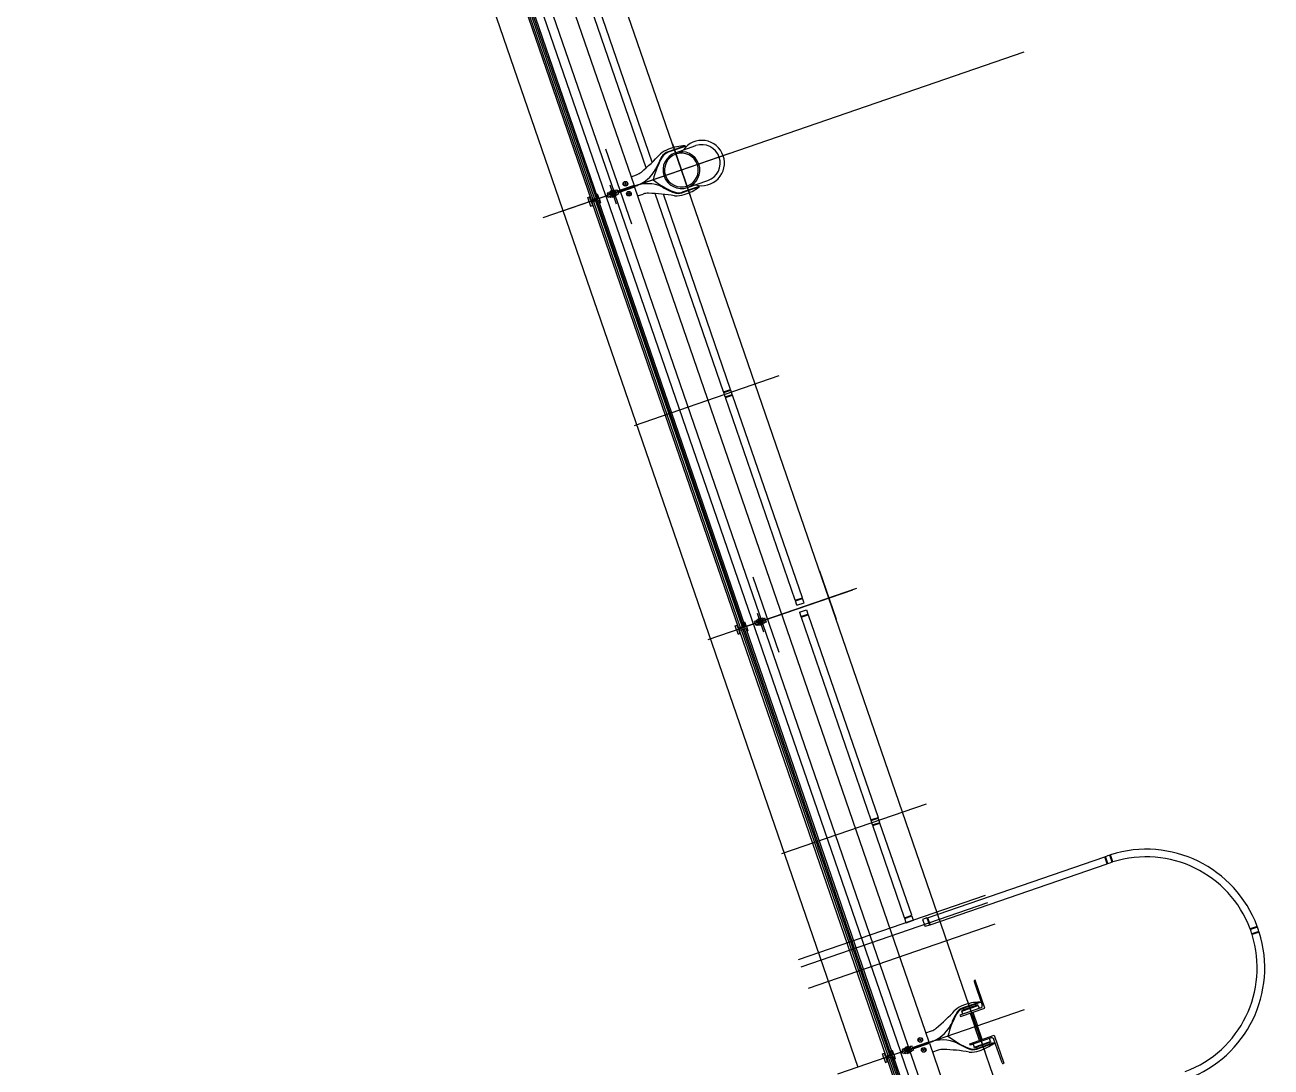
# Model space of a CAD drawing. Extents: x 809434 to 809707, y 818708 to 819364.
# Drawn here: x 809457.83 to 809466.09, y 819279.13 to 819286.03 of the extents above; entities that cross this region are included whole.
import ezdxf

# ---------------------------------------------------------------- set-up
doc = ezdxf.new("R2010")
doc.units = 0
for name, color, linetype in [('MAJ630__', 7, 'Continuous'), ('MAJ640__', 7, 'Continuous'), ('MAJ640__1', 7, 'Continuous'), ('MMH294_S', 7, 'Continuous')]:
    doc.layers.add(name, color=color, linetype=linetype)

msp = doc.modelspace()

# ---------------------------------------------------------------- linework, layer by layer
at = {"layer": 'MAJ630__'}
for p, q in [((809459.9182, 819290.6327), (809461.8684, 819284.969)), ((809459.4438, 819290.4746), (809463.3506, 819279.1284)), ((809460.6546, 819287.7107), (809461.6264, 819284.8884)), ((809460.612, 819287.6961), (809461.5837, 819284.874)), ((809462.1423, 819285.1871), (809462.2775, 819285.2336)), ((809462.2217, 819284.9564), (809462.3569, 819285.0029)), ((809461.5609, 819284.8896), (809461.5732, 819284.8938)), ((809461.5805, 819284.8726), (809461.5732, 819284.8938)), ((809461.6191, 819284.9096), (809461.6264, 819284.9122)), ((809461.6264, 819284.8884), (809461.6191, 819284.9096)), ((809461.6362, 819284.8838), (809461.6264, 819284.9122)), ((809461.8716, 819284.9596), (809463.8218, 819279.2959)), ((809461.5707, 819284.8612), (809461.5609, 819284.8896)), ((809461.5707, 819284.8612), (809461.6362, 819284.8838)), ((809461.5707, 819284.8612), (809461.6362, 819284.8838)), ((809461.5707, 819284.8612), (809461.5804, 819284.8329)), ((809461.5804, 819284.8329), (809461.5927, 819284.8371)), ((809461.5805, 819284.8726), (809461.6264, 819284.8884)), ((809461.5854, 819284.8584), (809461.6313, 819284.8742)), ((809461.5854, 819284.8584), (809461.5927, 819284.8371)), ((809461.5887, 819284.8595), (809462.5606, 819282.0372)), ((809461.6313, 819284.8742), (809462.6031, 819282.0518)), ((809461.6313, 819284.8742), (809461.6386, 819284.8529)), ((809461.6362, 819284.8838), (809461.6459, 819284.8554)), ((809461.6386, 819284.8529), (809461.6459, 819284.8554)), ((809462.5376, 819282.0531), (809462.5499, 819282.0573)), ((809462.5474, 819282.0247), (809462.5376, 819282.0531)), ((809462.5474, 819282.0247), (809462.6129, 819282.0472)), ((809462.5474, 819282.0247), (809462.6129, 819282.0472)), ((809462.5474, 819282.0247), (809462.5571, 819281.9963)), ((809462.5572, 819282.036), (809462.5499, 819282.0573)), ((809462.5572, 819282.036), (809462.6031, 819282.0518)), ((809462.5621, 819282.0218), (809462.608, 819282.0376)), ((809462.5621, 819282.0218), (809462.5694, 819282.0006)), ((809462.5654, 819282.023), (809463.5373, 819279.2006)), ((809462.5958, 819282.0731), (809462.6031, 819282.0756)), ((809462.6031, 819282.0518), (809462.5958, 819282.0731)), ((809462.6129, 819282.0472), (809462.6031, 819282.0756)), ((809462.608, 819282.0376), (809463.5798, 819279.2153)), ((809462.608, 819282.0376), (809462.6153, 819282.0164)), ((809462.6129, 819282.0472), (809462.6226, 819282.0189)), ((809462.6153, 819282.0164), (809462.6226, 819282.0189)), ((809462.5571, 819281.9963), (809462.5694, 819282.0006)), ((809463.825, 819279.2865), (809465.7752, 819273.6228)), ((809463.5143, 819279.2165), (809463.5266, 819279.2207)), ((809463.5241, 819279.1881), (809463.5143, 819279.2165)), ((809463.5241, 819279.1881), (809463.5896, 819279.2107)), ((809463.5241, 819279.1881), (809463.5896, 819279.2107)), ((809463.5339, 819279.1995), (809463.5266, 819279.2207)), ((809463.5339, 819279.1995), (809463.5798, 819279.2153)), ((809463.5388, 819279.1853), (809463.5847, 819279.2011)), ((809463.5725, 819279.2365), (809463.5798, 819279.2391)), ((809463.5798, 819279.2153), (809463.5725, 819279.2365)), ((809463.5896, 819279.2107), (809463.5798, 819279.2391)), ((809463.5847, 819279.2011), (809464.5565, 819276.3787)), ((809463.5847, 819279.2011), (809463.592, 819279.1798)), ((809463.5896, 819279.2107), (809463.5993, 819279.1823)), ((809463.5241, 819279.1881), (809463.5338, 819279.1598)), ((809463.5338, 819279.1598), (809463.5461, 819279.164)), ((809463.5388, 819279.1853), (809463.5461, 819279.164)), ((809463.5421, 819279.1864), (809464.514, 819276.3641)), ((809463.592, 819279.1798), (809463.5993, 819279.1823))]:
    msp.add_line(p, q, dxfattribs=at)
for points in [[(809462.2062, 819285.2325), (809462.2076, 819285.2285), (809462.0948, 819285.1897)], [(809461.848, 819285.0281), (809461.8848, 819285.0408)], [(809461.8919, 819284.9005), (809461.9288, 819284.9132)], [(809462.3, 819284.96), (809462.2987, 819284.964), (809462.1859, 819284.9251)], [(809464.1596, 819279.5594), (809464.161, 819279.5554), (809464.0482, 819279.5165)], [(809463.8014, 819279.355), (809463.8382, 819279.3677)], [(809464.1393, 819279.252), (809464.2521, 819279.2909), (809464.2535, 819279.2869)], [(809463.8822, 819279.24), (809463.8453, 819279.2274)]]:
    msp.add_lwpolyline(points, dxfattribs=at)
for centre, radius, start, end in [((809462.2172, 819284.8934), 0.3393, 91.86071, 110.70605), ((809462.3172, 819285.1183), 0.15, 19, 144.5771), ((809462.3172, 819285.1183), 0.122, 19, 109), ((809461.0538, 819286.0843), 1.3402, 310.07845, 317.42579), ((809462.5415, 819284.8746), 0.5628, 149.96236, 166.36786), ((809462.0554, 819285.1641), 0.02, 130.39607, 137.42579), ((809462.1542, 819285.048), 0.1724, 109.2751, 130.39607), ((809462.1192, 819285.1187), 0.075, 109, 149.96236), ((809462.182, 819285.0717), 0.122, 19, 199), ((809462.182, 819285.0717), 0.112, 19, 199), ((809462.3172, 819285.1183), 0.15, 253.4229, 19), ((809462.3172, 819285.1183), 0.122, 289, 19), ((809461.8523, 819285.1354), 0.1, 289, 310.07845), ((809462.182, 819285.0717), 0.122, 199, 19), ((809462.182, 819285.0717), 0.112, 199, 19), ((809462.3439, 819285.4485), 0.5628, 231.63214, 248.03764), ((809461.9613, 819284.8186), 0.1, 87.92155, 109), ((809461.9163, 819283.5792), 1.3402, 80.57421, 87.92155), ((809462.1615, 819284.9961), 0.075, 248.03764, 289), ((809462.1391, 819284.9211), 0.02, 260.57421, 267.60393), ((809462.1455, 819285.0733), 0.1724, 267.60393, 288.72489), ((809462.0999, 819285.234), 0.3393, 287.29394, 306.13928), ((809464.1076, 819279.3749), 0.1724, 109.2751, 130.39607), ((809464.1706, 819279.2203), 0.3393, 91.86071, 110.70605), ((809463.0072, 819280.4112), 1.3402, 310.07845, 317.42579), ((809464.4949, 819279.2014), 0.5628, 149.96236, 166.36786), ((809464.0088, 819279.491), 0.02, 130.39607, 137.42579), ((809464.0726, 819279.4456), 0.075, 109, 149.96236), ((809463.8057, 819279.4622), 0.1, 289, 310.07845), ((809464.2973, 819279.7754), 0.5628, 231.63214, 248.03764), ((809464.0534, 819279.5609), 0.3393, 287.29394, 306.13928), ((809463.9147, 819279.1455), 0.1, 87.92155, 109), ((809463.8697, 819277.9061), 1.3402, 80.57421, 87.92155), ((809464.1149, 819279.3229), 0.075, 248.03764, 289), ((809464.0925, 819279.2479), 0.02, 260.57421, 267.60393), ((809464.0989, 819279.4002), 0.1724, 267.60393, 288.72489)]:
    msp.add_arc(centre, radius, start, end, dxfattribs=at)
msp.add_open_spline([(809461.7449, 819284.9384), (809461.7449, 819284.9384), (809461.7449, 819284.9384), (809461.745, 819284.9384), (809461.7451, 819284.9384), (809461.7451, 819284.9384), (809461.7452, 819284.9384), (809461.7452, 819284.9383), (809461.7452, 819284.9383), (809461.7453, 819284.9383), (809461.7453, 819284.9382), (809461.7454, 819284.9382), (809461.7454, 819284.9382), (809461.7455, 819284.9381), (809461.7455, 819284.9381), (809461.7455, 819284.938)], degree=3, dxfattribs=at)
at = {"layer": 'MAJ640__'}
for p, q in [((809459.7291, 819290.5676), (809461.6793, 819284.9039)), ((809460.6236, 819287.7001), (809461.5954, 819284.8777)), ((809460.635, 819287.704), (809461.6068, 819284.8816)), ((809460.6444, 819287.7072), (809461.6162, 819284.8849)), ((809460.6451, 819287.7075), (809461.6169, 819284.8851)), ((809461.6793, 819284.9039), (809461.6935, 819284.9088)), ((809461.6825, 819284.8945), (809461.6967, 819284.8994)), ((809461.6825, 819284.8945), (809463.6327, 819279.2308)), ((809461.7006, 819284.9219), (809461.6902, 819284.9183)), ((809461.6902, 819284.9183), (809461.6935, 819284.9088)), ((809461.7, 819284.8899), (809461.6967, 819284.8994)), ((809461.7104, 819284.8935), (809461.7, 819284.8899)), ((809461.708, 819284.8993), (809461.7156, 819284.9019)), ((809461.7406, 819284.929), (809461.7099, 819284.9184)), ((809461.7107, 819284.9309), (809461.7325, 819284.9384)), ((809461.7113, 819284.9322), (809461.7107, 819284.9309)), ((809461.7117, 819284.928), (809461.7107, 819284.9309)), ((809461.7312, 819284.939), (809461.7113, 819284.9322)), ((809461.7115, 819284.8925), (809461.7555, 819284.9077)), ((809461.7117, 819284.928), (809461.7334, 819284.9355)), ((809461.7136, 819284.9287), (809461.7139, 819284.9278)), ((809461.7463, 819284.9125), (809461.7156, 819284.9019)), ((809461.7447, 819284.9029), (809461.7229, 819284.8954)), ((809461.7239, 819284.8926), (809461.7229, 819284.8954)), ((809461.7456, 819284.9001), (809461.7239, 819284.8926)), ((809461.7252, 819284.892), (809461.7239, 819284.8926)), ((809461.7245, 819284.897), (809461.7246, 819284.8966)), ((809461.7253, 819284.8962), (809461.7246, 819284.8966)), ((809461.7252, 819284.892), (809461.745, 819284.8988)), ((809461.7312, 819284.939), (809461.7325, 819284.9384)), ((809461.7315, 819284.9349), (809461.7319, 819284.9339)), ((809461.7334, 819284.9355), (809461.7325, 819284.9384)), ((809461.7408, 819284.9291), (809461.7484, 819284.9317)), ((809461.7423, 819284.9021), (809461.7426, 819284.9027)), ((809461.7424, 819284.9032), (809461.7426, 819284.9027)), ((809461.7456, 819284.9001), (809461.7447, 819284.9029)), ((809461.745, 819284.8988), (809461.7456, 819284.9001)), ((809461.746, 819284.9375), (809461.7564, 819284.9411)), ((809461.7541, 819284.9151), (809461.7465, 819284.9125)), ((809461.7661, 819284.9127), (809461.7557, 819284.9091)), ((809461.7564, 819284.9411), (809461.7596, 819284.9316)), ((809461.8684, 819284.969), (809461.7596, 819284.9316)), ((809461.8716, 819284.9596), (809461.7629, 819284.9221)), ((809461.7629, 819284.9221), (809461.7661, 819284.9127)), ((809461.6003, 819284.8635), (809462.5721, 819282.0412)), ((809461.6117, 819284.8674), (809462.5835, 819282.0451)), ((809461.6211, 819284.8707), (809462.5929, 819282.0483)), ((809461.6218, 819284.8709), (809462.5937, 819282.0486)), ((809462.6773, 819282.0853), (809462.6669, 819282.0817)), ((809462.7173, 819282.0925), (809462.6866, 819282.0819)), ((809462.6874, 819282.0943), (809462.7092, 819282.1018)), ((809462.688, 819282.0956), (809462.6874, 819282.0943)), ((809462.6884, 819282.0915), (809462.6874, 819282.0943)), ((809462.7079, 819282.1024), (809462.688, 819282.0956)), ((809462.6884, 819282.0915), (809462.7101, 819282.099)), ((809462.6903, 819282.0921), (809462.6906, 819282.0912)), ((809462.7079, 819282.1024), (809462.7092, 819282.1018)), ((809462.7082, 819282.0983), (809462.7086, 819282.0974)), ((809462.7101, 819282.099), (809462.7092, 819282.1018)), ((809462.7175, 819282.0925), (809462.7251, 819282.0951)), ((809462.7227, 819282.1009), (809462.7331, 819282.1045)), ((809462.7331, 819282.1045), (809462.7428, 819282.0761)), ((809462.577, 819282.027), (809463.5488, 819279.2046)), ((809462.5884, 819282.0309), (809463.5602, 819279.2085)), ((809462.5978, 819282.0341), (809463.5696, 819279.2118)), ((809462.5985, 819282.0344), (809463.5704, 819279.212)), ((809462.6767, 819282.0534), (809462.6669, 819282.0817)), ((809462.6871, 819282.0569), (809462.6767, 819282.0534)), ((809462.6847, 819282.0627), (809462.6923, 819282.0653)), ((809462.6882, 819282.056), (809462.7322, 819282.0711)), ((809462.723, 819282.0759), (809462.6923, 819282.0653)), ((809462.7214, 819282.0664), (809462.6996, 819282.0589)), ((809462.7006, 819282.056), (809462.6996, 819282.0589)), ((809462.7223, 819282.0635), (809462.7006, 819282.056)), ((809462.7019, 819282.0554), (809462.7006, 819282.056)), ((809462.7012, 819282.0605), (809462.7013, 819282.06)), ((809462.702, 819282.0597), (809462.7013, 819282.06)), ((809462.7019, 819282.0554), (809462.7217, 819282.0623)), ((809462.719, 819282.0655), (809462.7193, 819282.0662)), ((809462.7191, 819282.0667), (809462.7193, 819282.0662)), ((809462.7223, 819282.0635), (809462.7214, 819282.0664)), ((809462.7217, 819282.0623), (809462.7223, 819282.0635)), ((809462.7308, 819282.0786), (809462.7232, 819282.076)), ((809462.7428, 819282.0761), (809462.7324, 819282.0726)), ((809464.0758, 819279.5716), (809464.1932, 819279.2307)), ((809464.1328, 819279.5362), (809464.1299, 819279.5447)), ((809464.0495, 819279.517), (809464.0524, 819279.5085)), ((809464.0954, 819279.4855), (809464.1264, 819279.3955)), ((809464.1134, 819279.4917), (809464.1444, 819279.4017)), ((809464.1574, 819279.3055), (809464.1264, 819279.3955)), ((809464.1754, 819279.3117), (809464.1444, 819279.4017)), ((809463.713, 819279.2585), (809463.8218, 819279.2959)), ((809463.7163, 819279.249), (809463.825, 819279.2865)), ((809464.2181, 819279.2886), (809464.221, 819279.2802)), ((809463.5651, 819279.1943), (809464.5369, 819276.3719)), ((809463.5745, 819279.1976), (809464.5463, 819276.3752)), ((809463.5752, 819279.1978), (809464.5471, 819276.3755)), ((809463.6327, 819279.2308), (809463.6469, 819279.2357)), ((809463.6359, 819279.2214), (809463.6501, 819279.2263)), ((809463.6359, 819279.2214), (809465.5861, 819273.5577)), ((809463.654, 819279.2487), (809463.6436, 819279.2452)), ((809463.6436, 819279.2452), (809463.6469, 819279.2357)), ((809463.6534, 819279.2168), (809463.6501, 819279.2263)), ((809463.6638, 819279.2204), (809463.6534, 819279.2168)), ((809463.6543, 819279.2502), (809463.6983, 819279.2653)), ((809463.6557, 819279.2427), (809463.6633, 819279.2453)), ((809463.6614, 819279.2262), (809463.669, 819279.2288)), ((809463.694, 819279.2559), (809463.6633, 819279.2453)), ((809463.6859, 819279.2653), (809463.6641, 819279.2578)), ((809463.6647, 819279.259), (809463.6641, 819279.2578)), ((809463.6641, 819279.2578), (809463.6651, 819279.2549)), ((809463.6647, 819279.259), (809463.6846, 819279.2659)), ((809463.6649, 819279.2194), (809463.7089, 819279.2346)), ((809463.6868, 819279.2624), (809463.6651, 819279.2549)), ((809463.6675, 819279.2558), (809463.6671, 819279.2551)), ((809463.6673, 819279.2546), (809463.6671, 819279.2551)), ((809463.6997, 819279.2394), (809463.669, 819279.2288)), ((809463.6981, 819279.2298), (809463.6763, 819279.2223)), ((809463.6773, 819279.2195), (809463.6763, 819279.2223)), ((809463.699, 819279.227), (809463.6773, 819279.2195)), ((809463.6786, 819279.2189), (809463.6773, 819279.2195)), ((809463.6779, 819279.2239), (809463.6781, 819279.2234)), ((809463.6787, 819279.2231), (809463.6781, 819279.2234)), ((809463.6786, 819279.2189), (809463.6984, 819279.2257)), ((809463.6845, 819279.2616), (809463.6851, 819279.2613)), ((809463.6846, 819279.2659), (809463.6859, 819279.2653)), ((809463.6853, 819279.2608), (809463.6851, 819279.2613)), ((809463.6859, 819279.2653), (809463.6868, 819279.2624)), ((809463.7018, 819279.2586), (809463.6942, 819279.256)), ((809463.6957, 819279.229), (809463.696, 819279.2296)), ((809463.6959, 819279.2301), (809463.696, 819279.2296)), ((809463.699, 819279.227), (809463.6981, 819279.2298)), ((809463.6984, 819279.2257), (809463.699, 819279.227)), ((809463.7098, 819279.2679), (809463.6994, 819279.2644)), ((809463.7075, 819279.242), (809463.6999, 819279.2394)), ((809463.7195, 819279.2396), (809463.7091, 819279.236)), ((809463.713, 819279.2585), (809463.7098, 819279.2679)), ((809463.7163, 819279.249), (809463.7195, 819279.2396)), ((809464.1406, 819279.2525), (809464.1377, 819279.2609)), ((809463.5537, 819279.1904), (809464.5255, 819276.368))]:
    msp.add_line(p, q, dxfattribs=at)
for points in [[(809462.2062, 819285.2325), (809462.0934, 819285.1936)], [(809461.7449, 819284.9384), (809461.7009, 819284.9233)], [(809462.3, 819284.96), (809462.1872, 819284.9212)], [(809462.7216, 819282.1019), (809462.6776, 819282.0867)], [(809464.0274, 819279.4727), (809464.0306, 819279.4632), (809464.1924, 819279.5189), (809464.1289, 819279.7034), (809464.1241, 819279.7018)], [(809464.121, 819279.6954), (809464.1748, 819279.5393)], [(809464.0472, 819279.4795), (809464.0403, 819279.4996), (809464.1481, 819279.5368), (809464.155, 819279.5166)], [(809464.1596, 819279.5594), (809464.0468, 819279.5205)], [(809464.1655, 819279.5202), (809464.0274, 819279.4727)], [(809464.0959, 819279.2738), (809464.0926, 819279.2832), (809464.2544, 819279.3389), (809464.3179, 819279.1544), (809464.3132, 819279.1528)], [(809464.234, 819279.3213), (809464.0959, 819279.2738)], [(809464.1157, 819279.2806), (809464.1227, 819279.2605), (809464.2304, 819279.2976), (809464.2235, 819279.3177)], [(809464.2535, 819279.2869), (809464.1407, 819279.248)], [(809464.3068, 819279.1559), (809464.253, 819279.312)]]:
    msp.add_lwpolyline(points, dxfattribs=at)
for points in [[(809464.1481, 819279.5368), (809464.1466, 819279.541), (809464.0389, 819279.5039), (809464.0403, 819279.4996)], [(809464.2304, 819279.2976), (809464.2319, 819279.2934), (809464.1241, 819279.2563), (809464.1227, 819279.2605)]]:
    msp.add_lwpolyline(points, close=True, dxfattribs=at)
for centre, radius in [((809461.8113, 819284.9811), 0.0155), ((809461.8113, 819284.9811), 0.0135), ((809461.8113, 819284.9811), 0.0042), ((809461.8341, 819284.9149), 0.0155), ((809461.8341, 819284.9149), 0.0135), ((809461.8341, 819284.9149), 0.0042), ((809462.7049, 819282.0789), 0.006), ((809463.7647, 819279.308), 0.0155), ((809463.7647, 819279.308), 0.0135), ((809463.7647, 819279.308), 0.0042), ((809463.7875, 819279.2418), 0.0155), ((809463.7875, 819279.2418), 0.0135), ((809463.7875, 819279.2418), 0.0042)]:
    msp.add_circle(centre, radius, dxfattribs=at)
for centre, radius, start, end in [((809462.5415, 819284.8746), 0.567, 149.96236, 158.10407), ((809462.1192, 819285.1187), 0.0792, 109, 149.96236), ((809461.8076, 819285.1864), 0.2307, 285.67731, 333.23123), ((809461.9968, 819285.0935), 0.02, 326.67541, 338.10407), ((809461.9575, 819284.7509), 0.2307, 64.76877, 112.32268), ((809461.7282, 819284.9155), 0.0095, 145.18264, 198.99991), ((809461.7282, 819284.9155), 0.0095, 198.99991, 252.81736), ((809461.7282, 819284.9155), 0.006, 19.00013, 198.99986), ((809461.7282, 819284.9155), 0.006, 198.99986, 19.00013), ((809461.7282, 819284.9155), 0.0109, 101.1265, 116.87349), ((809461.7282, 819284.9155), 0.0109, 281.1265, 296.87349), ((809461.7282, 819284.9155), 0.0095, 19.00008, 71.30512), ((809461.7282, 819284.9155), 0.0095, 326.69488, 19.00008), ((809461.8076, 819285.1864), 0.2307, 285.67731, 292.32268), ((809461.9575, 819284.7509), 0.2307, 105.67731, 112.32268), ((809462.0495, 819284.9406), 0.02, 59.89592, 71.32459), ((809462.3439, 819285.4485), 0.567, 239.89592, 248.03764), ((809462.1615, 819284.9961), 0.0792, 248.03764, 289), ((809462.7049, 819282.0789), 0.0095, 145.18264, 252.81736), ((809462.7049, 819282.0789), 0.0109, 101.1265, 116.87349), ((809462.7049, 819282.0789), 0.0095, 326.69488, 71.30512), ((809462.7049, 819282.0789), 0.0109, 281.1265, 296.87349), ((809464.1258, 819279.6971), 0.005, 109, 199), ((809464.1606, 819279.5344), 0.015, 289, 19), ((809464.4949, 819279.2014), 0.567, 149.96236, 158.10407), ((809464.0726, 819279.4456), 0.0792, 109, 149.96236), ((809463.761, 819279.5133), 0.2307, 285.67731, 333.23123), ((809463.9502, 819279.4204), 0.02, 326.67541, 338.10407), ((809463.9109, 819279.0778), 0.2307, 64.76877, 112.32268), ((809464.0029, 819279.2675), 0.02, 59.89592, 71.32459), ((809464.2973, 819279.7754), 0.567, 239.89592, 248.03764), ((809464.2389, 819279.3071), 0.015, 19, 109), ((809463.6816, 819279.2424), 0.0095, 145.18264, 199.00008), ((809463.6816, 819279.2424), 0.0095, 198.99991, 252.81736), ((809463.6816, 819279.2424), 0.006, 18.99986, 199.00013), ((809463.6816, 819279.2424), 0.006, 198.99986, 19.00013), ((809463.6816, 819279.2424), 0.0109, 101.1265, 116.87349), ((809463.6816, 819279.2424), 0.0109, 281.1265, 296.87349), ((809463.6816, 819279.2424), 0.0095, 18.99991, 71.30512), ((809463.6816, 819279.2424), 0.0095, 326.69488, 19.00008), ((809464.1149, 819279.3229), 0.0792, 248.03764, 289), ((809464.3115, 819279.1575), 0.005, 199, 289)]:
    msp.add_arc(centre, radius, start, end, dxfattribs=at)
for points, degree in [([(809461.7006, 819284.9225), (809461.7006, 819284.9226), (809461.7006, 819284.9227), (809461.7006, 819284.9228), (809461.7006, 819284.9228), (809461.7006, 819284.9229), (809461.7007, 819284.9229), (809461.7007, 819284.923), (809461.7007, 819284.923), (809461.7007, 819284.9231), (809461.7007, 819284.9231), (809461.7008, 819284.9232), (809461.7008, 819284.9232), (809461.7008, 819284.9232), (809461.7009, 819284.9233), (809461.7009, 819284.9233)], 3), ([(809461.7014, 819284.9164), (809461.7013, 819284.9167), (809461.7012, 819284.917), (809461.701, 819284.9179), (809461.7009, 819284.9185), (809461.7008, 819284.9196), (809461.7007, 819284.9201), (809461.7006, 819284.9213), (809461.7006, 819284.9219), (809461.7006, 819284.9225)], 3), ([(809461.7014, 819284.9164), (809461.7014, 819284.9164), (809461.7015, 819284.9163), (809461.7015, 819284.9163), (809461.7015, 819284.9163), (809461.7015, 819284.9162), (809461.7015, 819284.9162), (809461.7015, 819284.9162)], 3), ([(809461.7023, 819284.9158), (809461.7023, 819284.9158), (809461.7023, 819284.9158), (809461.7022, 819284.9158), (809461.7022, 819284.9158), (809461.7021, 819284.9158), (809461.7021, 819284.9158), (809461.7019, 819284.9158), (809461.7019, 819284.9158), (809461.7017, 819284.9159), (809461.7017, 819284.9159), (809461.7016, 819284.916), (809461.7015, 819284.9161), (809461.7015, 819284.9162)], 3), ([(809461.7023, 819284.9158), (809461.7029, 819284.916), (809461.7036, 819284.9163), (809461.7051, 819284.9168), (809461.7061, 819284.9171), (809461.7076, 819284.9177), (809461.7082, 819284.9179), (809461.7092, 819284.9182), (809461.7095, 819284.9183), (809461.7099, 819284.9184)], 3), ([(809461.7023, 819284.9158), (809461.7031, 819284.9161), (809461.704, 819284.9164), (809461.7049, 819284.9167), (809461.7062, 819284.9172), (809461.7074, 819284.9176), (809461.7087, 819284.918), (809461.7091, 819284.9182), (809461.7095, 819284.9183), (809461.7099, 819284.9184)], 3), ([(809461.7076, 819284.8985), (809461.7076, 819284.8985), (809461.7076, 819284.8986), (809461.7075, 819284.8987), (809461.7076, 819284.8988), (809461.7076, 819284.8989), (809461.7076, 819284.899), (809461.7077, 819284.8991), (809461.7077, 819284.8991), (809461.7078, 819284.8992), (809461.7079, 819284.8992), (809461.708, 819284.8993), (809461.708, 819284.8993), (809461.708, 819284.8993)], 3), ([(809461.7076, 819284.8985), (809461.7076, 819284.8985), (809461.7076, 819284.8985), (809461.7076, 819284.8984), (809461.7076, 819284.8984), (809461.7076, 819284.8984), (809461.7076, 819284.8983), (809461.7077, 819284.8983)], 3), ([(809461.7108, 819284.8929), (809461.7104, 819284.8934), (809461.7101, 819284.8939), (809461.7094, 819284.8949), (809461.7091, 819284.8954), (809461.7085, 819284.8964), (809461.7083, 819284.8969), (809461.7079, 819284.8977), (809461.7078, 819284.898), (809461.7077, 819284.8983)], 3), ([(809461.7099, 819284.9184), (809461.7099, 819284.9184), (809461.7099, 819284.9184), (809461.7099, 819284.9183), (809461.71, 819284.918), (809461.7101, 819284.9175), (809461.7102, 819284.9171), (809461.7104, 819284.9158), (809461.7105, 819284.9148), (809461.7109, 819284.9126), (809461.7112, 819284.9114), (809461.7117, 819284.9101), (809461.7117, 819284.9099), (809461.7117, 819284.9098)], 3), ([(809461.7115, 819284.8925), (809461.7114, 819284.8925), (809461.7114, 819284.8925), (809461.7113, 819284.8925), (809461.7113, 819284.8926), (809461.7112, 819284.8926), (809461.7112, 819284.8926), (809461.7111, 819284.8926), (809461.7111, 819284.8927), (809461.711, 819284.8927), (809461.711, 819284.8927), (809461.711, 819284.8928), (809461.7109, 819284.8928), (809461.7109, 819284.8929), (809461.7108, 819284.8929), (809461.7108, 819284.8929)], 3), ([(809461.7117, 819284.9098), (809461.7121, 819284.9088), (809461.7125, 819284.9078), (809461.7134, 819284.9058), (809461.714, 819284.9049), (809461.7147, 819284.9036), (809461.715, 819284.9031), (809461.7153, 819284.9025), (809461.7154, 819284.9023), (809461.7155, 819284.902), (809461.7155, 819284.9019), (809461.7156, 819284.9019)], 3), ([(809461.7211, 819284.922), (809461.7211, 819284.922), (809461.7211, 819284.922), (809461.721, 819284.9219), (809461.721, 819284.9218), (809461.7208, 819284.9216), (809461.7207, 819284.9214), (809461.7205, 819284.921), (809461.7203, 819284.9209), (809461.7202, 819284.9207)], 3), ([(809461.7232, 819284.9252), (809461.7221, 819284.9235), (809461.7211, 819284.922)], 2), ([(809461.7251, 819284.9065), (809461.7253, 819284.9064), (809461.7255, 819284.9063), (809461.7259, 819284.9062), (809461.7261, 819284.9061), (809461.7264, 819284.9061), (809461.7265, 819284.906), (809461.7266, 819284.906), (809461.7266, 819284.906), (809461.7266, 819284.906)], 3), ([(809461.7297, 819284.925), (809461.728, 819284.9256), (809461.7261, 819284.9262)], 2), ([(809461.7266, 819284.906), (809461.7283, 819284.9054), (809461.7303, 819284.9047)], 2), ([(809461.7312, 819284.9245), (809461.731, 819284.9245), (809461.7308, 819284.9246), (809461.7304, 819284.9248), (809461.7302, 819284.9248), (809461.73, 819284.9249), (809461.7299, 819284.9249), (809461.7298, 819284.925), (809461.7298, 819284.925), (809461.7297, 819284.925)], 3), ([(809461.7331, 819284.9057), (809461.7343, 819284.9074), (809461.7353, 819284.909)], 2), ([(809461.7353, 819284.909), (809461.7353, 819284.909), (809461.7353, 819284.909), (809461.7353, 819284.9091), (809461.7354, 819284.9092), (809461.7355, 819284.9094), (809461.7356, 819284.9096), (809461.7359, 819284.9099), (809461.736, 819284.9101), (809461.7361, 819284.9103)], 3), ([(809461.7406, 819284.929), (809461.7407, 819284.929), (809461.7407, 819284.9291), (809461.7408, 819284.9291)], 2), ([(809461.7406, 819284.929), (809461.7407, 819284.929), (809461.7407, 819284.9291), (809461.7408, 819284.9291)], 2), ([(809461.7446, 819284.9211), (809461.7443, 819284.9222), (809461.7438, 819284.9231), (809461.7429, 819284.9251), (809461.7424, 819284.926), (809461.7416, 819284.9274), (809461.7414, 819284.9278), (809461.741, 819284.9285), (809461.7409, 819284.9287), (809461.7408, 819284.929), (809461.7408, 819284.929), (809461.7408, 819284.9291)], 3), ([(809461.7465, 819284.9125), (809461.7465, 819284.9125), (809461.7465, 819284.9126), (809461.7464, 819284.9127), (809461.7464, 819284.9129), (809461.7462, 819284.9135), (809461.7462, 819284.9139), (809461.746, 819284.9151), (809461.7459, 819284.9161), (809461.7454, 819284.9184), (809461.7451, 819284.9196), (809461.7447, 819284.9209), (809461.7446, 819284.921), (809461.7446, 819284.9211)], 3), ([(809461.7455, 819284.938), (809461.7459, 819284.9375), (809461.7463, 819284.937), (809461.7469, 819284.9361), (809461.7472, 819284.9356), (809461.7478, 819284.9346), (809461.748, 819284.9341), (809461.7484, 819284.9333), (809461.7486, 819284.933), (809461.7487, 819284.9327)], 3), ([(809461.7465, 819284.9125), (809461.7464, 819284.9125), (809461.7464, 819284.9125), (809461.7463, 819284.9125)], 2), ([(809461.7488, 819284.9325), (809461.7488, 819284.9324), (809461.7488, 819284.9324), (809461.7488, 819284.9323), (809461.7488, 819284.9322), (809461.7488, 819284.9321), (809461.7487, 819284.932), (809461.7486, 819284.9319), (809461.7486, 819284.9318), (809461.7485, 819284.9317), (809461.7484, 819284.9317), (809461.7484, 819284.9317), (809461.7484, 819284.9317), (809461.7484, 819284.9317)], 3), ([(809461.7488, 819284.9325), (809461.7487, 819284.9325), (809461.7487, 819284.9325), (809461.7487, 819284.9325), (809461.7487, 819284.9325), (809461.7487, 819284.9326), (809461.7487, 819284.9326), (809461.7487, 819284.9327)], 3), ([(809461.7541, 819284.9151), (809461.7541, 819284.9151), (809461.7541, 819284.9151), (809461.7541, 819284.9152), (809461.7542, 819284.9152), (809461.7542, 819284.9152), (809461.7543, 819284.9152), (809461.7544, 819284.9152), (809461.7545, 819284.9152), (809461.7546, 819284.9151), (809461.7547, 819284.915), (809461.7548, 819284.9149), (809461.7548, 819284.9149), (809461.7548, 819284.9148)], 3), ([(809461.7549, 819284.9146), (809461.7549, 819284.9146), (809461.7549, 819284.9146), (809461.7549, 819284.9147), (809461.7549, 819284.9147), (809461.7549, 819284.9147), (809461.7548, 819284.9148), (809461.7548, 819284.9148)], 3), ([(809461.7549, 819284.9146), (809461.755, 819284.9143), (809461.7551, 819284.9139), (809461.7553, 819284.9131), (809461.7554, 819284.9125), (809461.7556, 819284.9114), (809461.7556, 819284.9108), (809461.7557, 819284.9096), (809461.7557, 819284.909), (809461.7557, 819284.9084)], 3), ([(809461.7557, 819284.9084), (809461.7557, 819284.9084), (809461.7557, 819284.9083), (809461.7557, 819284.9082), (809461.7557, 819284.9082), (809461.7557, 819284.9081), (809461.7557, 819284.908), (809461.7557, 819284.908), (809461.7557, 819284.9079), (809461.7556, 819284.9079), (809461.7556, 819284.9079), (809461.7556, 819284.9078), (809461.7556, 819284.9078), (809461.7555, 819284.9077), (809461.7555, 819284.9077), (809461.7555, 819284.9077)], 3), ([(809462.6773, 819282.086), (809462.6773, 819282.086), (809462.6773, 819282.0861), (809462.6773, 819282.0862), (809462.6773, 819282.0863), (809462.6774, 819282.0863), (809462.6774, 819282.0864), (809462.6774, 819282.0864), (809462.6774, 819282.0865), (809462.6774, 819282.0865), (809462.6774, 819282.0865), (809462.6775, 819282.0866), (809462.6775, 819282.0866), (809462.6775, 819282.0867), (809462.6776, 819282.0867), (809462.6776, 819282.0867)], 3), ([(809462.6781, 819282.0798), (809462.678, 819282.0802), (809462.678, 819282.0805), (809462.6778, 819282.0814), (809462.6776, 819282.0819), (809462.6775, 819282.083), (809462.6774, 819282.0836), (809462.6773, 819282.0848), (809462.6773, 819282.0854), (809462.6773, 819282.086)], 3), ([(809462.6978, 819282.0854), (809462.6978, 819282.0854), (809462.6978, 819282.0854), (809462.6977, 819282.0853), (809462.6977, 819282.0853), (809462.6975, 819282.085), (809462.6974, 819282.0848), (809462.6972, 819282.0845), (809462.697, 819282.0843), (809462.6969, 819282.0841)], 3), ([(809462.6999, 819282.0887), (809462.6988, 819282.087), (809462.6978, 819282.0854)], 2), ([(809462.7064, 819282.0884), (809462.7047, 819282.089), (809462.7028, 819282.0897)], 2), ([(809462.7079, 819282.0879), (809462.7077, 819282.088), (809462.7075, 819282.0881), (809462.7071, 819282.0882), (809462.7069, 819282.0883), (809462.7067, 819282.0883), (809462.7066, 819282.0884), (809462.7065, 819282.0884), (809462.7065, 819282.0884), (809462.7064, 819282.0884)], 3), ([(809462.7173, 819282.0925), (809462.7174, 819282.0925), (809462.7174, 819282.0925), (809462.7175, 819282.0925)], 2), ([(809462.7173, 819282.0925), (809462.7174, 819282.0925), (809462.7174, 819282.0925), (809462.7175, 819282.0925)], 2), ([(809462.7232, 819282.076), (809462.7232, 819282.076), (809462.7232, 819282.076), (809462.7231, 819282.0762), (809462.7231, 819282.0764), (809462.7229, 819282.0769), (809462.7229, 819282.0773), (809462.7227, 819282.0786), (809462.7226, 819282.0796), (809462.7221, 819282.0819), (809462.7218, 819282.083), (809462.7211, 819282.0854), (809462.7206, 819282.0865), (809462.7196, 819282.0886), (809462.7191, 819282.0895), (809462.7183, 819282.0908), (809462.7181, 819282.0913), (809462.7177, 819282.0919), (809462.7176, 819282.0922), (809462.7175, 819282.0924), (809462.7175, 819282.0925), (809462.7175, 819282.0925)], 3), ([(809462.7216, 819282.1019), (809462.7216, 819282.1019), (809462.7216, 819282.1019), (809462.7217, 819282.1019), (809462.7218, 819282.1019), (809462.7218, 819282.1018), (809462.7219, 819282.1018), (809462.7219, 819282.1018), (809462.722, 819282.1017), (809462.722, 819282.1017), (809462.722, 819282.1017), (809462.7221, 819282.1016), (809462.7221, 819282.1016), (809462.7222, 819282.1015), (809462.7222, 819282.1015), (809462.7223, 819282.1015)], 3), ([(809462.7223, 819282.1015), (809462.7226, 819282.101), (809462.723, 819282.1005), (809462.7236, 819282.0995), (809462.7239, 819282.099), (809462.7245, 819282.098), (809462.7248, 819282.0975), (809462.7251, 819282.0967), (809462.7253, 819282.0964), (809462.7254, 819282.0961)], 3), ([(809462.7255, 819282.0959), (809462.7255, 819282.0959), (809462.7255, 819282.0958), (809462.7255, 819282.0957), (809462.7255, 819282.0957), (809462.7255, 819282.0955), (809462.7254, 819282.0954), (809462.7254, 819282.0953), (809462.7253, 819282.0953), (809462.7252, 819282.0952), (809462.7251, 819282.0952), (809462.7251, 819282.0951), (809462.7251, 819282.0951), (809462.7251, 819282.0951)], 3), ([(809462.7255, 819282.0959), (809462.7255, 819282.0959), (809462.7254, 819282.0959), (809462.7254, 819282.096), (809462.7254, 819282.096), (809462.7254, 819282.096), (809462.7254, 819282.0961), (809462.7254, 819282.0961)], 3), ([(809462.6781, 819282.0798), (809462.6781, 819282.0798), (809462.6782, 819282.0798), (809462.6782, 819282.0797), (809462.6782, 819282.0797), (809462.6782, 819282.0797), (809462.6782, 819282.0796), (809462.6782, 819282.0796)], 3), ([(809462.679, 819282.0793), (809462.679, 819282.0793), (809462.679, 819282.0793), (809462.6789, 819282.0792), (809462.6789, 819282.0792), (809462.6788, 819282.0792), (809462.6788, 819282.0792), (809462.6786, 819282.0792), (809462.6786, 819282.0793), (809462.6784, 819282.0793), (809462.6784, 819282.0794), (809462.6783, 819282.0795), (809462.6782, 819282.0796), (809462.6782, 819282.0796)], 3), ([(809462.679, 819282.0793), (809462.6796, 819282.0795), (809462.6803, 819282.0797), (809462.6818, 819282.0802), (809462.6828, 819282.0806), (809462.6843, 819282.0811), (809462.6849, 819282.0813), (809462.6859, 819282.0816), (809462.6862, 819282.0818), (809462.6866, 819282.0819)], 3), ([(809462.679, 819282.0793), (809462.6798, 819282.0796), (809462.6807, 819282.0799), (809462.6816, 819282.0802), (809462.6829, 819282.0806), (809462.6841, 819282.081), (809462.6854, 819282.0815), (809462.6858, 819282.0816), (809462.6862, 819282.0817), (809462.6866, 819282.0819)], 3), ([(809462.6843, 819282.0619), (809462.6843, 819282.062), (809462.6843, 819282.062), (809462.6843, 819282.0621), (809462.6843, 819282.0622), (809462.6843, 819282.0623), (809462.6843, 819282.0624), (809462.6844, 819282.0625), (809462.6844, 819282.0626), (809462.6845, 819282.0627), (809462.6846, 819282.0627), (809462.6847, 819282.0627), (809462.6847, 819282.0627), (809462.6847, 819282.0627)], 3), ([(809462.6843, 819282.0619), (809462.6843, 819282.0619), (809462.6843, 819282.0619), (809462.6843, 819282.0619), (809462.6843, 819282.0619), (809462.6843, 819282.0618), (809462.6844, 819282.0618), (809462.6844, 819282.0618)], 3), ([(809462.6875, 819282.0564), (809462.6871, 819282.0569), (809462.6868, 819282.0574), (809462.6861, 819282.0583), (809462.6858, 819282.0588), (809462.6852, 819282.0598), (809462.685, 819282.0603), (809462.6846, 819282.0611), (809462.6845, 819282.0614), (809462.6844, 819282.0618)], 3), ([(809462.6866, 819282.0819), (809462.6866, 819282.0819), (809462.6866, 819282.0818), (809462.6866, 819282.0817), (809462.6867, 819282.0815), (809462.6868, 819282.0809), (809462.6869, 819282.0805), (809462.6871, 819282.0793), (809462.6872, 819282.0783), (809462.6876, 819282.076), (809462.6879, 819282.0748), (809462.6887, 819282.0725), (809462.6891, 819282.0714), (809462.6901, 819282.0693), (809462.6907, 819282.0684), (809462.6914, 819282.0671), (809462.6917, 819282.0666), (809462.692, 819282.0659), (809462.6921, 819282.0657), (809462.6922, 819282.0654), (809462.6922, 819282.0654), (809462.6923, 819282.0653)], 3), ([(809462.6882, 819282.056), (809462.6881, 819282.056), (809462.6881, 819282.056), (809462.688, 819282.056), (809462.688, 819282.056), (809462.6879, 819282.056), (809462.6879, 819282.056), (809462.6878, 819282.0561), (809462.6878, 819282.0561), (809462.6877, 819282.0561), (809462.6877, 819282.0562), (809462.6877, 819282.0562), (809462.6876, 819282.0562), (809462.6876, 819282.0563), (809462.6875, 819282.0564), (809462.6875, 819282.0564)], 3), ([(809462.7018, 819282.0699), (809462.702, 819282.0699), (809462.7022, 819282.0698), (809462.7026, 819282.0697), (809462.7028, 819282.0696), (809462.7031, 819282.0695), (809462.7032, 819282.0695), (809462.7033, 819282.0694), (809462.7033, 819282.0694), (809462.7033, 819282.0694)], 3), ([(809462.7033, 819282.0694), (809462.705, 819282.0688), (809462.707, 819282.0682)], 2), ([(809462.7098, 819282.0692), (809462.711, 819282.0709), (809462.712, 819282.0724)], 2), ([(809462.712, 819282.0724), (809462.712, 819282.0724), (809462.712, 819282.0724), (809462.712, 819282.0725), (809462.7121, 819282.0726), (809462.7122, 819282.0728), (809462.7124, 819282.073), (809462.7126, 819282.0734), (809462.7127, 819282.0735), (809462.7128, 819282.0737)], 3), ([(809462.7232, 819282.076), (809462.7231, 819282.076), (809462.7231, 819282.0759), (809462.723, 819282.0759)], 2), ([(809462.7308, 819282.0786), (809462.7308, 819282.0786), (809462.7308, 819282.0786), (809462.7308, 819282.0786), (809462.7309, 819282.0786), (809462.7309, 819282.0786), (809462.731, 819282.0786), (809462.7311, 819282.0786), (809462.7312, 819282.0786), (809462.7313, 819282.0785), (809462.7314, 819282.0785), (809462.7315, 819282.0784), (809462.7315, 819282.0783), (809462.7315, 819282.0782)], 3), ([(809462.7316, 819282.078), (809462.7316, 819282.078), (809462.7316, 819282.0781), (809462.7316, 819282.0781), (809462.7316, 819282.0782), (809462.7316, 819282.0782), (809462.7316, 819282.0782), (809462.7315, 819282.0782)], 3), ([(809462.7316, 819282.078), (809462.7317, 819282.0777), (809462.7318, 819282.0774), (809462.732, 819282.0765), (809462.7321, 819282.076), (809462.7323, 819282.0748), (809462.7323, 819282.0743), (809462.7324, 819282.0731), (809462.7324, 819282.0725), (809462.7324, 819282.0719)], 3), ([(809462.7324, 819282.0719), (809462.7324, 819282.0718), (809462.7324, 819282.0717), (809462.7324, 819282.0716), (809462.7324, 819282.0716), (809462.7324, 819282.0715), (809462.7324, 819282.0715), (809462.7324, 819282.0714), (809462.7324, 819282.0714), (809462.7323, 819282.0713), (809462.7323, 819282.0713), (809462.7323, 819282.0712), (809462.7323, 819282.0712), (809462.7322, 819282.0712), (809462.7322, 819282.0711), (809462.7322, 819282.0711)], 3), ([(809463.6543, 819279.2502), (809463.6543, 819279.2502), (809463.6542, 819279.2501), (809463.6542, 819279.2501), (809463.6542, 819279.25), (809463.6541, 819279.25), (809463.6541, 819279.2499), (809463.6541, 819279.2499), (809463.6541, 819279.2498), (809463.6541, 819279.2498), (809463.654, 819279.2497), (809463.654, 819279.2497), (809463.654, 819279.2496), (809463.654, 819279.2495), (809463.654, 819279.2495), (809463.654, 819279.2494)], 3), ([(809463.654, 819279.2494), (809463.654, 819279.2488), (809463.654, 819279.2482), (809463.6541, 819279.247), (809463.6542, 819279.2465), (809463.6544, 819279.2453), (809463.6545, 819279.2448), (809463.6547, 819279.2439), (809463.6547, 819279.2436), (809463.6548, 819279.2433)], 3), ([(809463.6549, 819279.2431), (809463.6549, 819279.2431), (809463.6549, 819279.2431), (809463.6549, 819279.2431), (809463.6549, 819279.2432), (809463.6549, 819279.2432), (809463.6548, 819279.2432), (809463.6548, 819279.2433)], 3), ([(809463.6549, 819279.2431), (809463.6549, 819279.243), (809463.6549, 819279.243), (809463.655, 819279.2429), (809463.655, 819279.2429), (809463.6551, 819279.2428), (809463.6552, 819279.2427), (809463.6554, 819279.2427), (809463.6554, 819279.2427), (809463.6555, 819279.2427), (809463.6556, 819279.2427), (809463.6557, 819279.2427), (809463.6557, 819279.2427), (809463.6557, 819279.2427)], 3), ([(809463.661, 819279.2254), (809463.661, 819279.2254), (809463.661, 819279.2255), (809463.661, 819279.2256), (809463.661, 819279.2256), (809463.661, 819279.2258), (809463.661, 819279.2259), (809463.6611, 819279.226), (809463.6611, 819279.226), (809463.6613, 819279.2261), (809463.6613, 819279.2261), (809463.6614, 819279.2262), (809463.6614, 819279.2262), (809463.6614, 819279.2262)], 3), ([(809463.661, 819279.2254), (809463.661, 819279.2254), (809463.661, 819279.2254), (809463.661, 819279.2253), (809463.661, 819279.2253), (809463.661, 819279.2253), (809463.6611, 819279.2252), (809463.6611, 819279.2252)], 3), ([(809463.6642, 819279.2198), (809463.6638, 819279.2203), (809463.6635, 819279.2208), (809463.6628, 819279.2218), (809463.6625, 819279.2223), (809463.662, 819279.2233), (809463.6617, 819279.2238), (809463.6613, 819279.2246), (809463.6612, 819279.2249), (809463.6611, 819279.2252)], 3), ([(809463.6651, 819279.2367), (809463.6648, 819279.2377), (809463.6645, 819279.2388), (809463.664, 819279.2409), (809463.6639, 819279.2419), (809463.6637, 819279.2434), (809463.6636, 819279.244), (809463.6634, 819279.2447), (809463.6634, 819279.2449), (809463.6633, 819279.2452), (809463.6633, 819279.2453), (809463.6633, 819279.2453)], 3), ([(809463.6649, 819279.2194), (809463.6649, 819279.2194), (809463.6648, 819279.2194), (809463.6647, 819279.2194), (809463.6647, 819279.2194), (809463.6646, 819279.2195), (809463.6646, 819279.2195), (809463.6645, 819279.2195), (809463.6645, 819279.2195), (809463.6644, 819279.2196), (809463.6644, 819279.2196), (809463.6644, 819279.2197), (809463.6643, 819279.2197), (809463.6643, 819279.2198), (809463.6642, 819279.2198), (809463.6642, 819279.2198)], 3), ([(809463.6651, 819279.2367), (809463.6655, 819279.2357), (809463.6659, 819279.2347), (809463.6668, 819279.2327), (809463.6674, 819279.2318), (809463.6681, 819279.2305), (809463.6684, 819279.23), (809463.6687, 819279.2294), (809463.6688, 819279.2291), (809463.6689, 819279.2289), (809463.6689, 819279.2288), (809463.669, 819279.2288)], 3), ([(809463.6736, 819279.2476), (809463.6737, 819279.2478), (809463.6739, 819279.2479), (809463.6741, 819279.2483), (809463.6742, 819279.2485), (809463.6744, 819279.2487), (809463.6744, 819279.2488), (809463.6745, 819279.2489), (809463.6745, 819279.2489), (809463.6745, 819279.2489)], 3), ([(809463.6745, 819279.2489), (809463.6755, 819279.2504), (809463.6766, 819279.2521)], 2), ([(809463.6785, 819279.2334), (809463.6787, 819279.2333), (809463.6789, 819279.2332), (809463.6793, 819279.2331), (809463.6795, 819279.233), (809463.6798, 819279.2329), (809463.6799, 819279.2329), (809463.68, 819279.2329), (809463.68, 819279.2329), (809463.68, 819279.2329)], 3), ([(809463.6795, 819279.2531), (809463.6814, 819279.2525), (809463.6831, 819279.2519)], 2), ([(809463.68, 819279.2329), (809463.6817, 819279.2323), (809463.6837, 819279.2316)], 2), ([(809463.6831, 819279.2519), (809463.6832, 819279.2519), (809463.6832, 819279.2519), (809463.6833, 819279.2518), (809463.6834, 819279.2518), (809463.6836, 819279.2517), (809463.6838, 819279.2516), (809463.6842, 819279.2515), (809463.6844, 819279.2514), (809463.6846, 819279.2514)], 3), ([(809463.6865, 819279.2326), (809463.6877, 819279.2343), (809463.6887, 819279.2358)], 2), ([(809463.6887, 819279.2358), (809463.6887, 819279.2359), (809463.6887, 819279.2359), (809463.6887, 819279.236), (809463.6888, 819279.236), (809463.6889, 819279.2363), (809463.6891, 819279.2364), (809463.6893, 819279.2368), (809463.6894, 819279.237), (809463.6895, 819279.2372)], 3), ([(809463.6942, 819279.256), (809463.6941, 819279.256), (809463.6941, 819279.2559), (809463.694, 819279.2559)], 2), ([(809463.6942, 819279.256), (809463.6942, 819279.256), (809463.6942, 819279.2559), (809463.6942, 819279.2558), (809463.6943, 819279.2556), (809463.6946, 819279.2551), (809463.6948, 819279.2547), (809463.6954, 819279.2536), (809463.6959, 819279.2527), (809463.697, 819279.2507), (809463.6975, 819279.2496), (809463.6979, 819279.2483), (809463.698, 819279.2481), (809463.698, 819279.248)], 3), ([(809463.6999, 819279.2394), (809463.6999, 819279.2394), (809463.6999, 819279.2395), (809463.6998, 819279.2396), (809463.6998, 819279.2398), (809463.6996, 819279.2404), (809463.6996, 819279.2408), (809463.6994, 819279.242), (809463.6993, 819279.243), (809463.6988, 819279.2453), (809463.6985, 819279.2465), (809463.6981, 819279.2478), (809463.6981, 819279.2479), (809463.698, 819279.248)], 3), ([(809463.699, 819279.2649), (809463.6989, 819279.265), (809463.6989, 819279.265), (809463.6988, 819279.2651), (809463.6988, 819279.2651), (809463.6987, 819279.2652), (809463.6987, 819279.2652), (809463.6986, 819279.2652), (809463.6986, 819279.2652), (809463.6985, 819279.2653), (809463.6985, 819279.2653), (809463.6984, 819279.2653), (809463.6984, 819279.2653), (809463.6983, 819279.2653), (809463.6983, 819279.2653), (809463.6983, 819279.2653)], 3), ([(809463.7021, 819279.2595), (809463.702, 819279.2599), (809463.7018, 819279.2602), (809463.7015, 819279.261), (809463.7012, 819279.2615), (809463.7007, 819279.2625), (809463.7003, 819279.2629), (809463.6997, 819279.2639), (809463.6993, 819279.2644), (809463.699, 819279.2649)], 3), ([(809463.6999, 819279.2394), (809463.6998, 819279.2394), (809463.6998, 819279.2394), (809463.6997, 819279.2394)], 2), ([(809463.7018, 819279.2586), (809463.7018, 819279.2586), (809463.7018, 819279.2586), (809463.7018, 819279.2586), (809463.7019, 819279.2586), (809463.7019, 819279.2587), (809463.702, 819279.2587), (809463.7021, 819279.2588), (809463.7021, 819279.2588), (809463.7022, 819279.259), (809463.7022, 819279.259), (809463.7022, 819279.2592), (809463.7022, 819279.2593), (809463.7022, 819279.2593)], 3), ([(809463.7021, 819279.2595), (809463.7021, 819279.2595), (809463.7021, 819279.2595), (809463.7021, 819279.2594), (809463.7021, 819279.2594), (809463.7022, 819279.2594), (809463.7022, 819279.2594), (809463.7022, 819279.2593)], 3), ([(809463.7075, 819279.242), (809463.7075, 819279.242), (809463.7075, 819279.242), (809463.7075, 819279.2421), (809463.7076, 819279.2421), (809463.7076, 819279.2421), (809463.7077, 819279.2421), (809463.7078, 819279.2421), (809463.7079, 819279.242), (809463.708, 819279.242), (809463.7081, 819279.2419), (809463.7082, 819279.2418), (809463.7082, 819279.2417), (809463.7083, 819279.2417)], 3), ([(809463.7083, 819279.2415), (809463.7083, 819279.2415), (809463.7083, 819279.2415), (809463.7083, 819279.2416), (809463.7083, 819279.2416), (809463.7083, 819279.2416), (809463.7083, 819279.2417), (809463.7083, 819279.2417)], 3), ([(809463.7083, 819279.2415), (809463.7084, 819279.2411), (809463.7085, 819279.2408), (809463.7087, 819279.2399), (809463.7088, 819279.2394), (809463.709, 819279.2383), (809463.709, 819279.2377), (809463.7091, 819279.2365), (809463.7091, 819279.2359), (809463.7091, 819279.2353)], 3), ([(809463.7091, 819279.2353), (809463.7091, 819279.2352), (809463.7091, 819279.2352), (809463.7091, 819279.2351), (809463.7091, 819279.235), (809463.7091, 819279.235), (809463.7091, 819279.2349), (809463.7091, 819279.2349), (809463.7091, 819279.2348), (809463.709, 819279.2348), (809463.709, 819279.2347), (809463.709, 819279.2347), (809463.709, 819279.2347), (809463.7089, 819279.2346), (809463.7089, 819279.2346), (809463.7089, 819279.2346)], 3)]:
    msp.add_open_spline(points, degree=degree, dxfattribs=at)
at = {"layer": 'MAJ640__1'}
for p, q in [((809457.8324, 819296.2602), (809461.7376, 819284.9187)), ((809462.182, 819285.0717), (809460.2286, 819290.7448)), ((809464.4508, 819285.853), (809461.3808, 819284.7959)), ((809464.4508, 819285.853), (809461.3808, 819284.7959)), ((809464.4508, 819285.853), (809461.3808, 819284.7959)), ((809462.1224, 819285.2447), (809462.2398, 819284.9038)), ((809462.2415, 819284.8988), (809462.1241, 819285.2397)), ((809462.5005, 819285.1814), (809461.263, 819284.7553)), ((809461.6786, 819285.2131), (809461.8502, 819284.7145)), ((809461.6786, 819285.2131), (809461.8502, 819284.7145)), ((809464.1354, 819279.3986), (809462.182, 819285.0717)), ((809461.7518, 819284.8468), (809461.709, 819284.9711)), ((809461.7518, 819284.8468), (809461.709, 819284.9711)), ((809461.7392, 819284.914), (809465.6444, 819273.5725)), ((809461.5887, 819284.8595), (809461.5839, 819284.8737)), ((809461.5887, 819284.8595), (809461.5839, 819284.8737)), ((809462.8273, 819283.7075), (809461.8691, 819283.3776)), ((809463.0966, 819282.4155), (809463.2066, 819282.0959)), ((809462.6553, 819282.3765), (809462.8269, 819281.8779)), ((809463.3157, 819282.2892), (809462.3575, 819281.9593)), ((809462.7285, 819282.0103), (809462.6857, 819282.1345)), ((809462.5654, 819282.023), (809462.5606, 819282.0372)), ((809463.804, 819280.871), (809462.8458, 819280.541)), ((809464.1935, 819280.2647), (809462.956, 819279.8386)), ((809464.2097, 819280.2174), (809462.9723, 819279.7913)), ((809464.2586, 819280.0756), (809463.0211, 819279.6495)), ((809464.4539, 819279.5083), (809463.2164, 819279.0822)), ((809466.0888, 819273.7255), (809464.1354, 819279.3986)), ((809463.5421, 819279.1864), (809463.5373, 819279.2006))]:
    msp.add_line(p, q, dxfattribs=at)
msp.add_lwpolyline([(809463.3429, 819282.2986), (809462.5852, 819282.0377)], dxfattribs=at)
for centre in [(809461.5863, 819284.8666), (809461.5863, 819284.8666), (809462.563, 819282.0301), (809463.5397, 819279.1935)]:
    msp.add_circle(centre, 0.003, dxfattribs=at)
at = {"layer": 'MMH294_S'}
for p, q in [((809461.9493, 819285.0872), (809461.4969, 819286.4011)), ((809461.9893, 819285.1247), (809461.5442, 819286.4174)), ((809462.4606, 819283.6024), (809462.0081, 819284.9163)), ((809462.5078, 819283.6187), (809462.0627, 819284.9114)), ((809462.4606, 819283.6024), (809462.4802, 819283.6091)), ((809462.4622, 819283.5977), (809462.5095, 819283.6139)), ((809462.472, 819283.5693), (809462.4622, 819283.5977)), ((809462.4641, 819283.5983), (809462.4624, 819283.603)), ((809462.472, 819283.5693), (809462.5192, 819283.5856)), ((809462.4736, 819283.5646), (809462.5209, 819283.5808)), ((809462.4755, 819283.5652), (809462.4738, 819283.5699)), ((809462.4802, 819283.6091), (809462.5078, 819283.6187)), ((809462.5076, 819283.6133), (809462.5059, 819283.618)), ((809462.5192, 819283.5856), (809462.5095, 819283.6139)), ((809462.519, 819283.5802), (809462.5173, 819283.5849)), ((809462.9832, 819282.2382), (809462.5209, 819283.5808)), ((809462.9359, 819282.2219), (809462.4736, 819283.5646)), ((809462.9359, 819282.2219), (809462.9832, 819282.2382)), ((809462.9375, 819282.2172), (809462.9848, 819282.2335)), ((809462.9473, 819282.1888), (809462.9375, 819282.2172)), ((809462.9394, 819282.2179), (809462.9378, 819282.2226)), ((809462.9473, 819282.1888), (809462.9946, 819282.2051)), ((809462.9829, 819282.2328), (809462.9813, 819282.2376)), ((809462.9946, 819282.2051), (809462.9848, 819282.2335)), ((809462.9636, 819282.1416), (809463.0108, 819282.1578)), ((809462.9636, 819282.1416), (809462.9733, 819282.1132)), ((809462.9733, 819282.1132), (809463.0206, 819282.1295)), ((809462.975, 819282.1085), (809463.0222, 819282.1247)), ((809462.975, 819282.1085), (809463.4373, 819280.7658)), ((809462.9752, 819282.1138), (809462.9768, 819282.1091)), ((809463.0108, 819282.1578), (809463.0206, 819282.1295)), ((809463.0187, 819282.1288), (809463.0203, 819282.1241)), ((809463.0222, 819282.1247), (809463.4845, 819280.7821)), ((809463.4373, 819280.7658), (809463.4569, 819280.7726)), ((809463.4389, 819280.7611), (809463.4862, 819280.7774)), ((809463.4408, 819280.7618), (809463.4392, 819280.7665)), ((809463.4569, 819280.7726), (809463.4845, 819280.7821)), ((809463.4843, 819280.7767), (809463.4826, 819280.7815)), ((809463.4959, 819280.749), (809463.4862, 819280.7774)), ((809463.4487, 819280.7327), (809463.4389, 819280.7611)), ((809463.4487, 819280.7327), (809463.4959, 819280.749)), ((809463.4503, 819280.728), (809463.4976, 819280.7443)), ((809463.6603, 819280.1181), (809463.4503, 819280.728)), ((809463.4522, 819280.7287), (809463.4505, 819280.7334)), ((809463.4957, 819280.7436), (809463.494, 819280.7484)), ((809463.7076, 819280.1344), (809463.4976, 819280.7443)), ((809463.8133, 819280.118), (809464.9871, 819280.5221)), ((809465.0034, 819280.4748), (809464.9871, 819280.5221)), ((809464.9877, 819280.5202), (809464.9925, 819280.5219)), ((809464.9918, 819280.5238), (809465.006, 819280.5286)), ((809465.0081, 819280.4765), (809464.9918, 819280.5238)), ((809465.0365, 819280.4861), (809465.0202, 819280.5334)), ((809465.0413, 819280.4876), (809465.025, 819280.5349)), ((809463.8296, 819280.0707), (809465.0034, 819280.4748)), ((809465.0027, 819280.4767), (809465.0074, 819280.4784)), ((809465.0081, 819280.4765), (809465.0223, 819280.4814)), ((809463.6603, 819280.1181), (809463.6799, 819280.1249)), ((809463.6619, 819280.1134), (809463.7092, 819280.1297)), ((809463.6717, 819280.0851), (809463.6619, 819280.1134)), ((809463.6638, 819280.1141), (809463.6622, 819280.1188)), ((809463.6799, 819280.1249), (809463.7076, 819280.1344)), ((809463.7073, 819280.129), (809463.7057, 819280.1338)), ((809463.7189, 819280.1013), (809463.7092, 819280.1297)), ((809463.8086, 819280.1163), (809463.7803, 819280.1066)), ((809463.7803, 819280.1066), (809463.7965, 819280.0593)), ((809463.8086, 819280.1163), (809463.8249, 819280.0691)), ((809463.814, 819280.1161), (809463.8093, 819280.1145)), ((809463.8133, 819280.118), (809463.8296, 819280.0707)), ((809463.6717, 819280.0851), (809463.7189, 819280.1013)), ((809463.8249, 819280.0691), (809463.7965, 819280.0593)), ((809463.829, 819280.0726), (809463.8242, 819280.071)), ((809465.997, 819280.0608), (809465.9498, 819280.0445)), ((809465.9988, 819280.0561), (809465.9515, 819280.0398)), ((809466.0085, 819280.0277), (809465.9613, 819280.0115)), ((809466.0101, 819280.023), (809465.9628, 819280.0067))]:
    msp.add_line(p, q, dxfattribs=at)
for radius, start, end in [(0.785, 107.90511, 109), (0.783, 107.53635, 107.90231), (0.785, 20.45992, 107.54008), (0.735, 20.55926, 107.44074), (0.735, 107.83062, 109), (0.737, 107.44497, 107.83379), (0.785, 290.45992, 17.54008), (0.735, 17.83062, 20.16938), (0.737, 20.16621, 20.55503), (0.783, 20.09769, 20.46365), (0.785, 17.90511, 20.09489), (0.783, 17.53635, 17.90231), (0.735, 290.55926, 17.44074), (0.737, 17.44497, 17.83379)]:
    msp.add_arc((809465.2616, 819279.7864), radius, start, end, dxfattribs=at)

doc.saveas('drawing.dxf')
